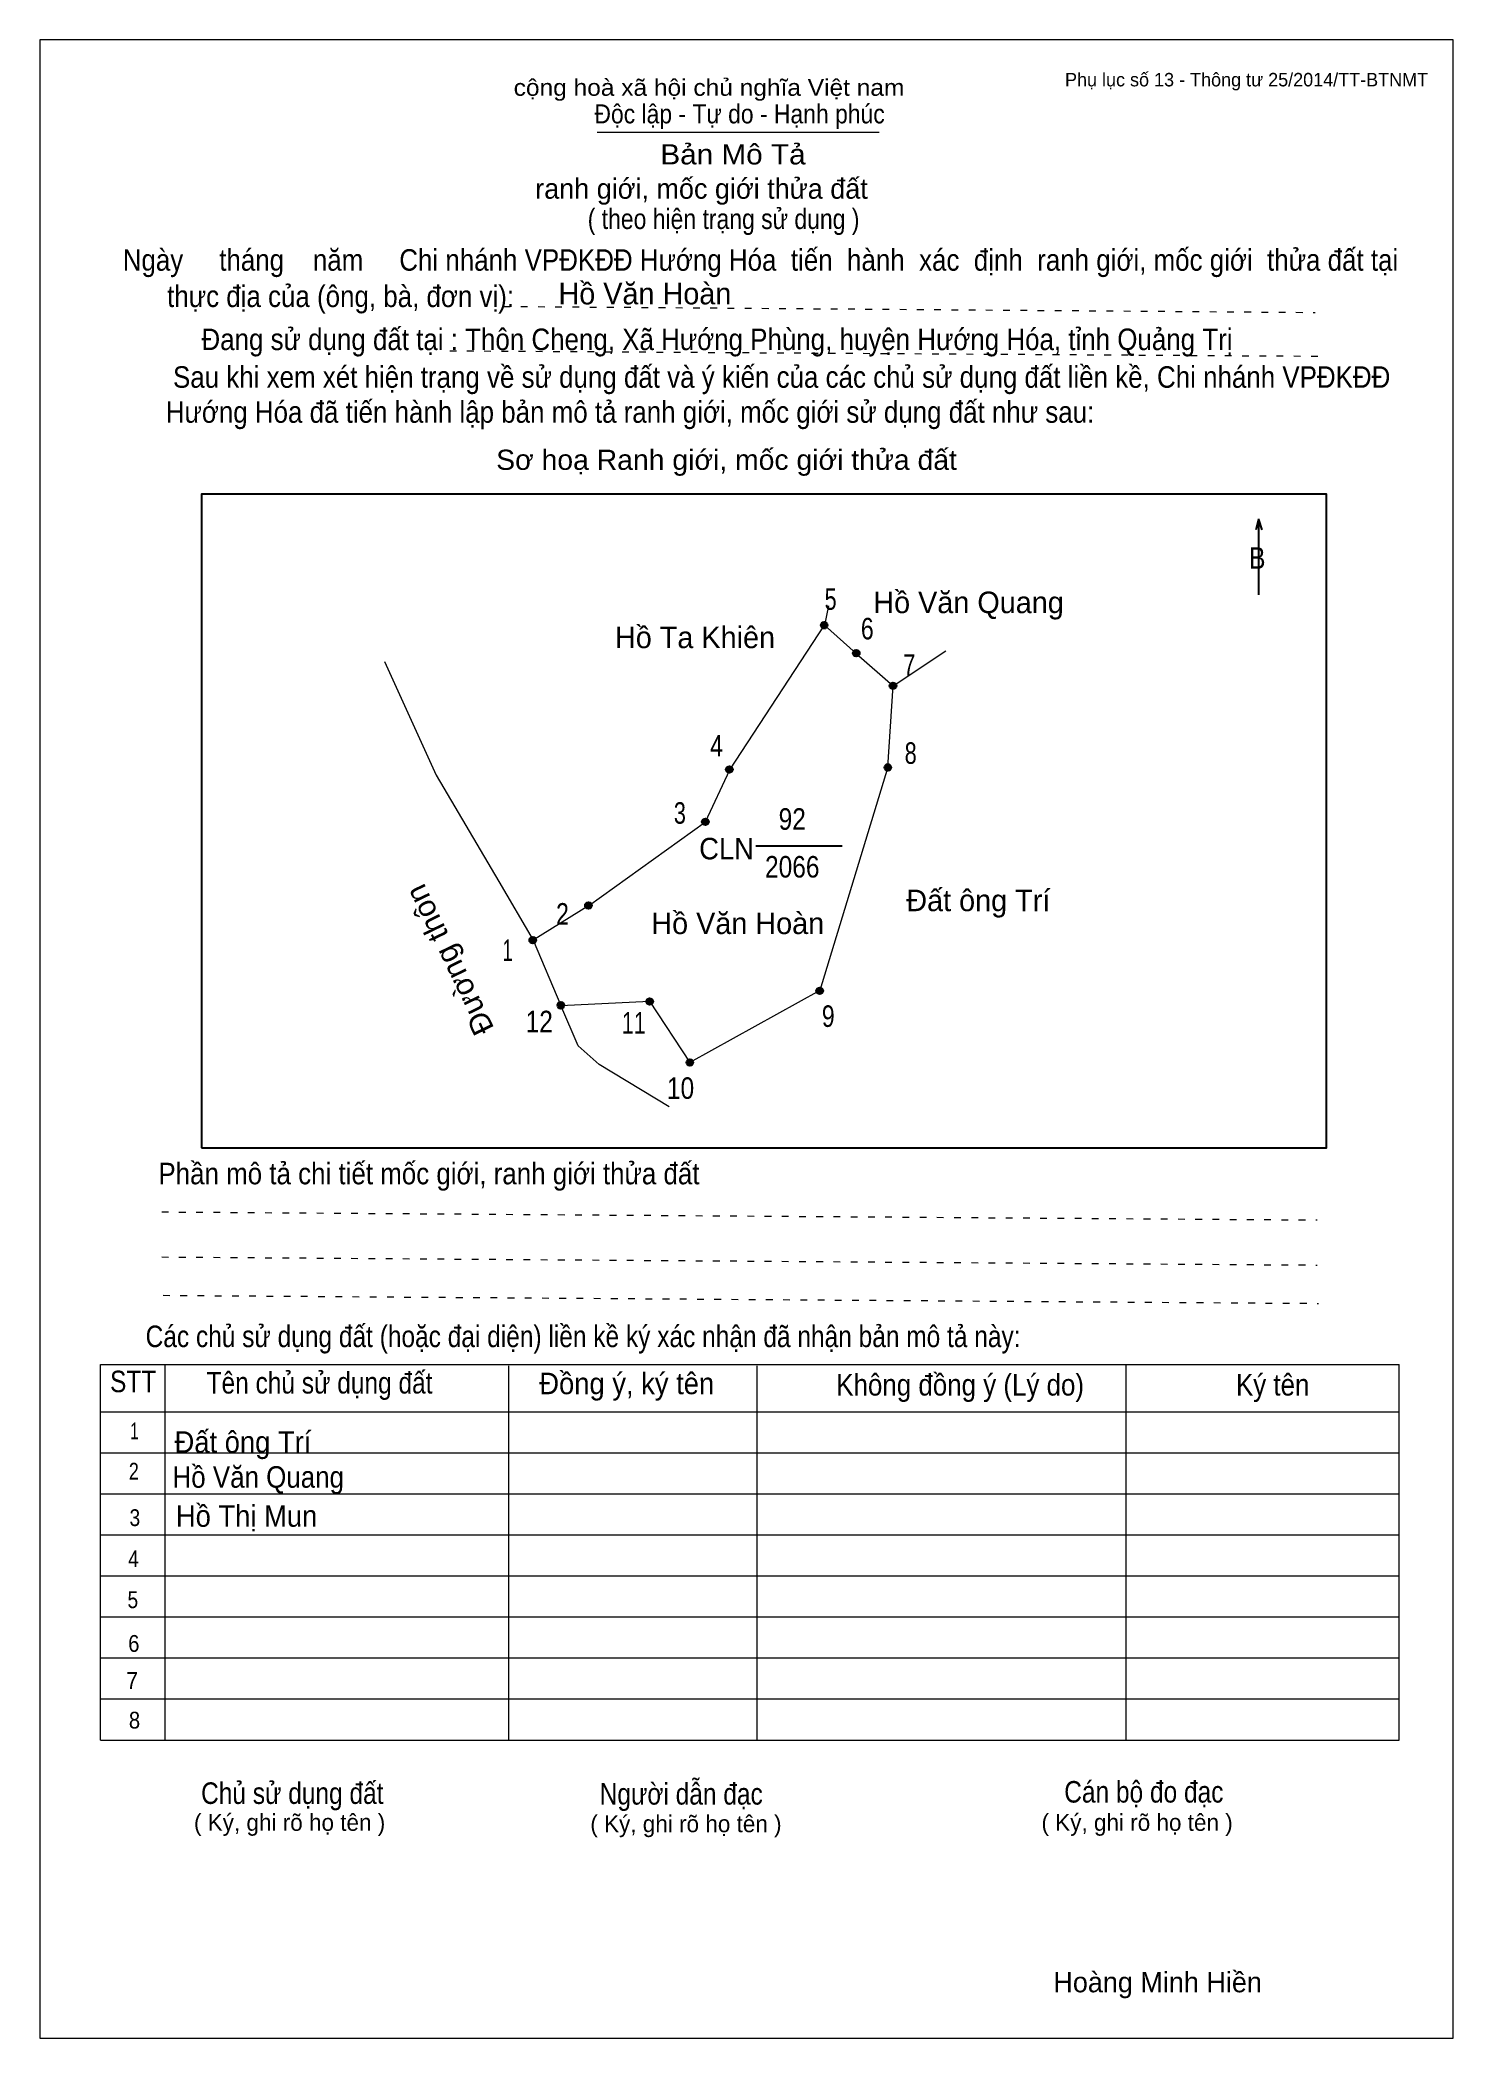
# Model space of a CAD drawing. Header units: centimetres. Extents: x 0 to 21, y 0 to 29.7.
import ezdxf
from ezdxf.enums import TextEntityAlignment as Align

# ---------------------------------------------------------------- set-up
doc = ezdxf.new("R2010")
doc.units = ezdxf.units.CM
doc.header["$LTSCALE"] = 0.13
doc.linetypes.add('DOTTED', pattern=[1.5, 0.3, -1.2])
for name, color, linetype, lineweight in [('1', 7, 'Continuous', 13), ('32', 7, 'Continuous', 25), ('33', 7, 'Continuous', 25), ('6', 7, 'Continuous', 13), ('62', 7, 'Continuous', 13)]:
    doc.layers.add(name, color=color, linetype=linetype, lineweight=lineweight)
doc.layers.add('34', color=7, linetype='Continuous')
doc.layers.add('63', color=7, linetype='Continuous')

msp = doc.modelspace()

# ---------------------------------------------------------------- hatches: boundary and pattern name
at = {"layer": '32'}
for points in [[(11.7036, 21, 1), (11.6036, 21, 1)], [(12.1815, 20.5844, 1), (12.0815, 20.5844, 1)], [(12.7271, 20.0994, 1), (12.6271, 20.0994, 1)], [(10.2951, 18.8553, 1), (10.1951, 18.8553, 1)], [(12.6498, 18.8869, 1), (12.5498, 18.8869, 1)], [(9.9384, 18.0777, 1), (9.8384, 18.0777, 1)], [(8.2005, 16.8345, 1), (8.1005, 16.8345, 1)], [(7.3729, 16.3187, 1), (7.2729, 16.3187, 1)], [(9.1108, 15.4076, 1), (9.0108, 15.4076, 1)], [(11.6377, 15.5666, 1), (11.5377, 15.5666, 1)], [(7.7911, 15.3505, 1), (7.6911, 15.3505, 1)], [(9.7073, 14.5, 1), (9.6073, 14.5, 1)]]:
    msp.add_hatch(color=256, dxfattribs=at).paths.add_polyline_path(points)

# ---------------------------------------------------------------- linework, layer by layer
at = {"layer": '1'}
msp.add_lwpolyline([(21, 0), (21, 29.7), (0, 29.7), (0, 0)], close=True, dxfattribs=at)
at = {"layer": '32'}
for centre in [(11.6536, 21), (12.1315, 20.5844), (12.6771, 20.0994), (10.2451, 18.8553), (12.5998, 18.8869), (9.8884, 18.0777), (8.1505, 16.8345), (7.3229, 16.3187), (9.0608, 15.4076), (11.5877, 15.5666), (7.7411, 15.3505), (9.6573, 14.5)]:
    msp.add_circle(centre, 0.05, dxfattribs=at)
at = {"layer": '33'}
msp.add_line((10.64, 17.72), (11.92, 17.72), dxfattribs=at)
at = {"layer": '6'}
for p, q in [((10.25, 18.85), (11.66, 21)), ((12.13, 20.58), (12.68, 20.1)), ((12.68, 20.1), (13.46, 20.62)), ((12.6, 18.89), (12.68, 20.1)), ((8.15, 16.83), (7.33, 16.32)), ((7.33, 16.32), (7.74, 15.35))]:
    msp.add_line(p, q, dxfattribs=at)
for points in [[(11.72, 21.29), (11.66, 21), (12.13, 20.58)], [(5.12, 20.46), (5.89, 18.77), (6.82, 17.19), (7.33, 16.32)], [(8.15, 16.83), (9.89, 18.08), (10.25, 18.85)], [(12.6, 18.89), (11.59, 15.57), (9.66, 14.5)], [(7.74, 15.35), (9.06, 15.41), (9.66, 14.5)], [(9.35, 13.84), (8.31, 14.47), (8, 14.75), (7.74, 15.35)]]:
    msp.add_lwpolyline(points, dxfattribs=at)
at = {"layer": '62'}
for p, q in [((8.28, 28.33), (12.47, 28.33)), ((0.9, 10.01), (20.2, 10.01)), ((0.9, 4.43), (0.9, 10.01)), ((1.86, 4.43), (1.86, 10.01)), ((6.97, 4.43), (6.97, 9.99)), ((10.66, 4.43), (10.66, 9.99)), ((16.14, 4.43), (16.14, 10.01)), ((20.2, 4.43), (20.2, 10.01)), ((0.9, 9.31), (20.2, 9.31)), ((0.9, 8.7), (20.2, 8.7)), ((0.9, 8.09), (20.2, 8.09)), ((0.9, 7.48), (20.2, 7.48)), ((0.9, 6.87), (20.2, 6.87)), ((0.9, 6.26), (20.2, 6.26)), ((0.9, 5.65), (20.2, 5.65)), ((0.9, 5.04), (20.2, 5.04)), ((0.9, 4.43), (20.2, 4.43))]:
    msp.add_line(p, q, dxfattribs=at)
at = {"layer": '62', "linetype": 'DOTTED'}
for p, q in [((6.89, 25.74), (18.95, 25.65)), ((6.09, 25.08), (19.04, 25)), ((1.81, 12.28), (18.98, 12.16)), ((1.81, 11.61), (18.98, 11.49)), ((1.83, 11.04), (19, 10.92))]:
    msp.add_line(p, q, dxfattribs=at)
at = {"layer": '62', "lineweight": 25}
for p, q in [((18.11, 22.58), (18.11, 21.45)), ((18.11, 22.57), (18.07, 22.42)), ((18.11, 22.57), (18.16, 22.42))]:
    msp.add_line(p, q, dxfattribs=at)
msp.add_lwpolyline([(2.4, 13.23), (19.12, 13.23), (19.12, 22.95), (2.4, 22.95)], close=True, dxfattribs=at)

# ---------------------------------------------------------------- texts
at = {"layer": '32'}
for s, width, p in [('5', 0.75, (11.75, 21.23)), ('6', 0.8, (12.295, 20.79)), ('7', 0.75, (12.92, 20.25)), ('4', 0.8, (10.055, 19.05)), ('8', 0.75, (12.94, 18.94)), ('3', 0.75, (9.51, 18.05)), ('2', 0.8, (7.765, 16.55)), ('1', 0.65, (6.95, 16.01)), ('12', 0.85, (7.42, 14.95)), ('11', 0.75, (8.825, 14.93)), ('9', 0.8, (11.715, 15.03)), ('10', 0.85, (9.52, 13.96))]:
    msp.add_text(s, height=0.32, dxfattribs=dict(at, width=width)).set_placement(p, align=Align.CENTER)
at = {"layer": '33'}
for s, p in [('Hồ Văn Hoàn', (8.99, 25.77)), ('Hồ Văn Quang', (13.8, 21.18)), ('Hồ Ta Khiên', (9.735, 20.66)), ('Đất ông Trí', (13.945, 16.75)), ('Hồ Văn Hoàn', (10.37, 16.41))]:
    msp.add_text(s, height=0.32, dxfattribs=at).set_placement(p, align=Align.CENTER)
at = {"layer": '33', "width": 0.85}
for s, p in [('92', (11.18, 17.96)), ('2066', (11.18, 17.25))]:
    msp.add_text(s, height=0.32, dxfattribs=at).set_placement(p, align=Align.CENTER)
at = {"layer": '33', "width": 0.95}
msp.add_text('CLN', height=0.32, dxfattribs=at).set_placement((10.61, 17.52), align=Align.RIGHT)
at = {"layer": '33', "width": 1.05}
msp.add_text('Đường thôn', height=0.3199, rotation=115.866, dxfattribs=at).set_placement((6.2284, 16.0952), align=Align.CENTER)
at = {"layer": '34'}
for s, width, p in [('Đất ông Trí', 0.95, (2, 8.7)), ('Hồ Văn Quang', 0.9, (1.97, 8.18)), ('Hồ Thị Mun', 0.95, (2.02, 7.6))]:
    msp.add_text(s, height=0.32, dxfattribs=dict(at, width=width)).set_placement(p)
at = {"layer": '62'}
for s, height, width, p in [('cộng hoà xã hội chủ nghĩa Việt nam', 0.2474, 1.1, (7.04, 28.87)), ('Độc lập - Tự do - Hạnh phúc', 0.2828, 0.9, (8.24, 28.46)), ('Bản Mô Tả', 0.3, 1.1, (9.22, 27.85)), ('( theo hiện trạng sử dụng )', 0.3, 0.85, (8.14, 26.89)), ('Ngày     tháng    năm     Chi nhánh VPĐKĐĐ Hướng Hóa  tiến  hành  xác  định  ranh giới, mốc giới  thửa đất tại ', 0.32, 0.9, (1.23, 26.27)), ('thực địa của (ông, bà, đơn vị): ', 0.32, 0.9, (1.89, 25.73)), ('Đang sử dụng đất tại : Thôn Cheng, Xã Hướng Phùng, huyện Hướng Hóa, tỉnh Quảng Trị', 0.32, 0.9, (2.4, 25.09)), (' Sau khi xem xét hiện trạng về sử dụng đất và ý kiến của các chủ sử dụng đất liền kề, Chi nhánh VPĐKĐĐ ', 0.32, 0.9, (1.87, 24.53)), ('Hướng Hóa đã tiến hành lập bản mô tả ranh giới, mốc giới sử dụng đất như sau:', 0.32, 0.9, (1.87, 24.01)), ('Sơ hoạ Ranh giới, mốc giới thửa đất', 0.3, 1.05, (6.78, 23.31)), ('B', 0.32, 0.85, (17.97, 21.84)), ('Phần mô tả chi tiết mốc giới, ranh giới thửa đất ', 0.32, 0.9, (1.76, 12.69)), ('Các chủ sử dụng đất (hoặc đại diện) liền kề ký xác nhận đã nhận bản mô tả này:', 0.32, 0.85, (1.57, 10.27))]:
    msp.add_text(s, height=height, dxfattribs=dict(at, width=width)).set_placement(p)
msp.add_text('ranh giới, mốc giới thửa đất', height=0.3, dxfattribs=at).set_placement((7.36, 27.34))
for s, height, width, p in [('STT', 0.32, 0.85, (1.385, 9.6)), ('Tên chủ sử dụng đất', 0.32, 0.85, (4.155, 9.58)), ('Đồng ý, ký tên', 0.32, 0.95, (8.72, 9.57)), ('Không đồng ý (Lý do)', 0.32, 0.9, (13.675, 9.55)), ('Ký tên', 0.32, 0.9, (18.32, 9.55)), ('1', 0.25, 0.7, (1.405, 8.9)), ('2', 0.25, 0.8, (1.395, 8.3)), ('3', 0.25, 0.85, (1.41, 7.61)), ('4', 0.25, 0.85, (1.39, 7)), ('5', 0.25, 0.85, (1.38, 6.39)), ('6', 0.25, 0.9, (1.395, 5.74)), ('7', 0.25, 0.95, (1.37, 5.19)), ('8', 0.25, 0.9, (1.405, 4.6)), ('Người dẫn đạc', 0.32, 0.85, (9.53, 3.47)), ('Chủ sử dụng đất', 0.32, 0.85, (3.75, 3.48)), ('Cán bộ đo đạc', 0.32, 0.85, (16.405, 3.5))]:
    msp.add_text(s, height=height, dxfattribs=dict(at, width=width)).set_placement(p, align=Align.CENTER)
for p in [(3.71, 3.08), (9.6, 3.06), (16.305, 3.08)]:
    msp.add_text('( Ký, ghi rõ họ tên )', height=0.25, dxfattribs=at).set_placement(p, align=Align.CENTER)
at = {"layer": '63'}
msp.add_text('Phụ lục số 13 - Thông tư 25/2014/TT-BTNMT', height=0.2, dxfattribs=at).set_placement((20.63, 29.01), align=Align.RIGHT)
msp.add_text('Hoàng Minh Hiền', height=0.3, dxfattribs=at).set_placement((16.61, 0.68), align=Align.CENTER)

doc.saveas('drawing.dxf')
